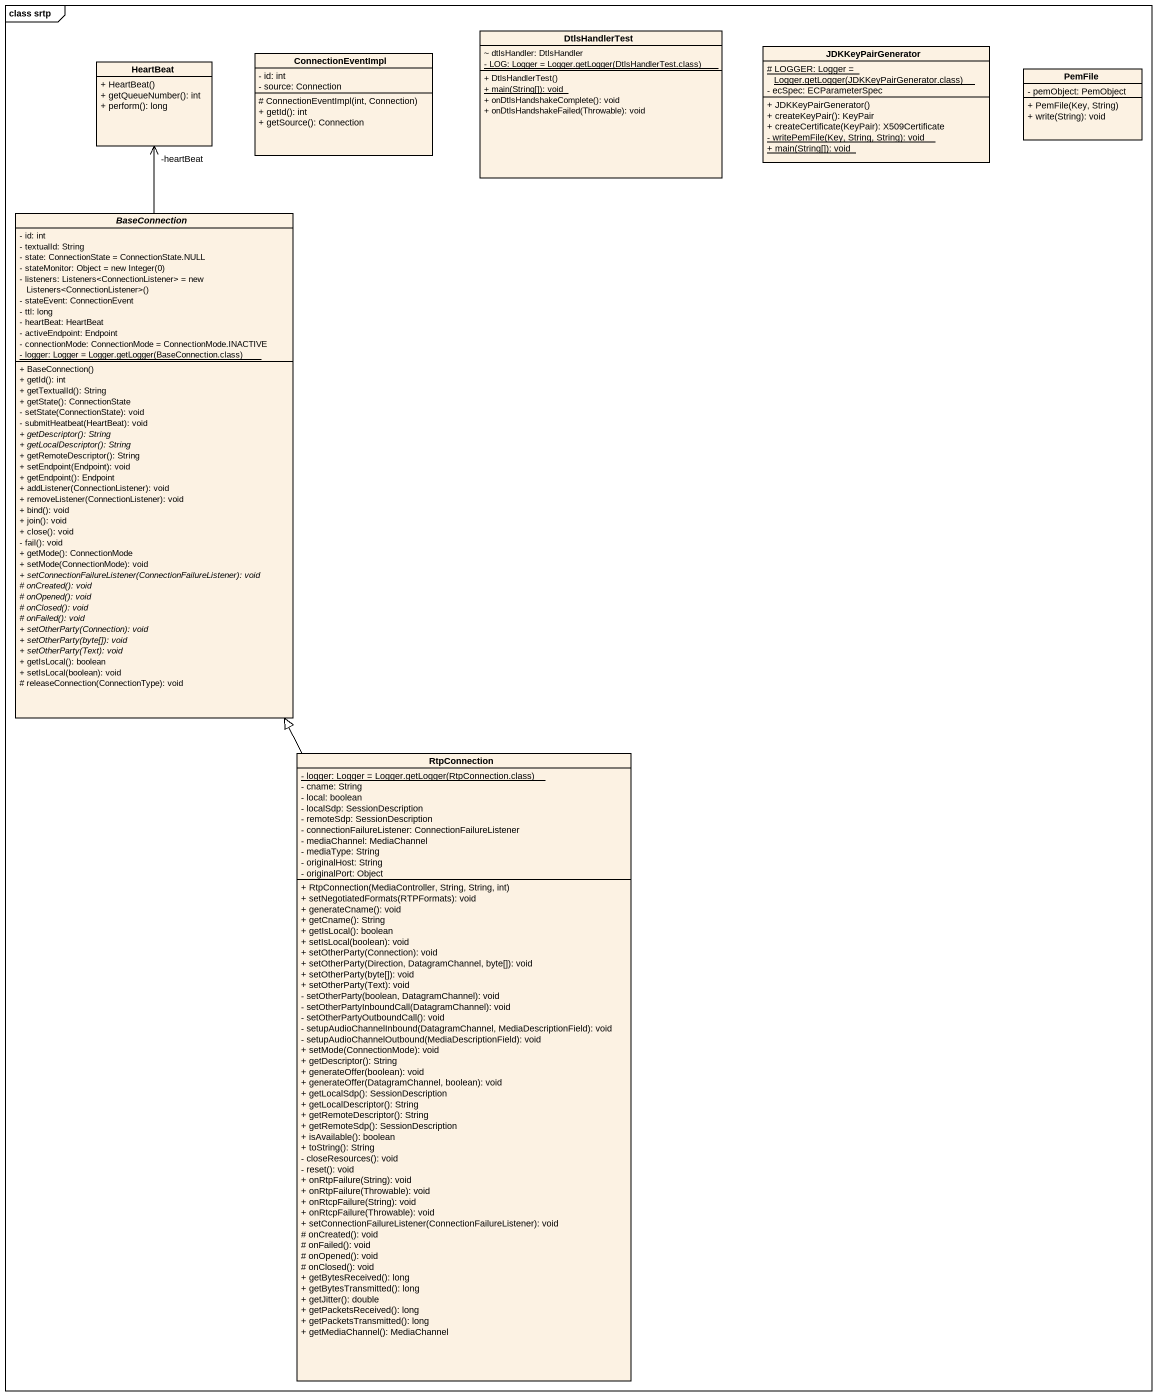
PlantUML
@startuml
mainframe class srtp
hide circle
hide empty members
skinparam classAttributeIconSize 0
class ConnectionEventImpl {
  - id: int
  - source: Connection
  # ConnectionEventImpl(int, Connection)
  + getId(): int
  + getSource(): Connection
}
class DtlsHandlerTest {
  ~ dtlsHandler: DtlsHandler
  {static} {field} - LOG: Logger = Logger.getLogger(DtlsHandlerTest.class)
  + DtlsHandlerTest()
  {static} + main(String[]): void
  + onDtlsHandshakeComplete(): void
  + onDtlsHandshakeFailed(Throwable): void
}
class JDKKeyPairGenerator {
  {static} {field} # LOGGER: Logger = Logger.getLogger(JDKKeyPairGenerator.class)
  - ecSpec: ECParameterSpec
  + JDKKeyPairGenerator()
  + createKeyPair(): KeyPair
  + createCertificate(KeyPair): X509Certificate
  {static} - writePemFile(Key, String, String): void
  {static} + main(String[]): void
}
class HeartBeat {
  + HeartBeat()
  + getQueueNumber(): int
  + perform(): long
}
class PemFile {
  - pemObject: PemObject
  + PemFile(Key, String)
  + write(String): void
}
abstract class BaseConnection {
  - id: int
  - textualId: String
  - state: ConnectionState = ConnectionState.NULL
  {field} - stateMonitor: Object = new Integer(0)
  {field} - listeners: Listeners<ConnectionListener> = new Listeners<ConnectionListener>()
  - stateEvent: ConnectionEvent
  - ttl: long
  - heartBeat: HeartBeat
  - activeEndpoint: Endpoint
  - connectionMode: ConnectionMode = ConnectionMode.INACTIVE
  {static} {field} - logger: Logger = Logger.getLogger(BaseConnection.class)
  + BaseConnection()
  + getId(): int
  + getTextualId(): String
  + getState(): ConnectionState
  - setState(ConnectionState): void
  - submitHeatbeat(HeartBeat): void
  {abstract} + getDescriptor(): String
  {abstract} + getLocalDescriptor(): String
  + getRemoteDescriptor(): String
  + setEndpoint(Endpoint): void
  + getEndpoint(): Endpoint
  + addListener(ConnectionListener): void
  + removeListener(ConnectionListener): void
  + bind(): void
  + join(): void
  + close(): void
  - fail(): void
  + getMode(): ConnectionMode
  + setMode(ConnectionMode): void
  {abstract} + setConnectionFailureListener(ConnectionFailureListener): void
  {abstract} # onCreated(): void
  {abstract} # onOpened(): void
  {abstract} # onClosed(): void
  {abstract} # onFailed(): void
  {abstract} + setOtherParty(Connection): void
  {abstract} + setOtherParty(byte[]): void
  {abstract} + setOtherParty(Text): void
  + getIsLocal(): boolean
  + setIsLocal(boolean): void
  # releaseConnection(ConnectionType): void
}
class RtpConnection {
  {static} {field} - logger: Logger = Logger.getLogger(RtpConnection.class)
  - cname: String
  - local: boolean
  - localSdp: SessionDescription
  - remoteSdp: SessionDescription
  - connectionFailureListener: ConnectionFailureListener
  - mediaChannel: MediaChannel
  - mediaType: String
  - originalHost: String
  - originalPort: Object
  + RtpConnection(MediaController, String, String, int)
  + setNegotiatedFormats(RTPFormats): void
  + generateCname(): void
  + getCname(): String
  + getIsLocal(): boolean
  + setIsLocal(boolean): void
  + setOtherParty(Connection): void
  + setOtherParty(Direction, DatagramChannel, byte[]): void
  + setOtherParty(byte[]): void
  + setOtherParty(Text): void
  - setOtherParty(boolean, DatagramChannel): void
  - setOtherPartyInboundCall(DatagramChannel): void
  - setOtherPartyOutboundCall(): void
  - setupAudioChannelInbound(DatagramChannel, MediaDescriptionField): void
  - setupAudioChannelOutbound(MediaDescriptionField): void
  + setMode(ConnectionMode): void
  + getDescriptor(): String
  + generateOffer(boolean): void
  + generateOffer(DatagramChannel, boolean): void
  + getLocalSdp(): SessionDescription
  + getLocalDescriptor(): String
  + getRemoteDescriptor(): String
  + getRemoteSdp(): SessionDescription
  + isAvailable(): boolean
  + toString(): String
  - closeResources(): void
  - reset(): void
  + onRtpFailure(String): void
  + onRtpFailure(Throwable): void
  + onRtcpFailure(String): void
  + onRtcpFailure(Throwable): void
  + setConnectionFailureListener(ConnectionFailureListener): void
  # onCreated(): void
  # onFailed(): void
  # onOpened(): void
  # onClosed(): void
  + getBytesReceived(): long
  + getBytesTransmitted(): long
  + getJitter(): double
  + getPacketsReceived(): long
  + getPacketsTransmitted(): long
  + getMediaChannel(): MediaChannel
}
BaseConnection -up-> "-heartBeat" HeartBeat
RtpConnection -up-|> BaseConnection
@enduml
